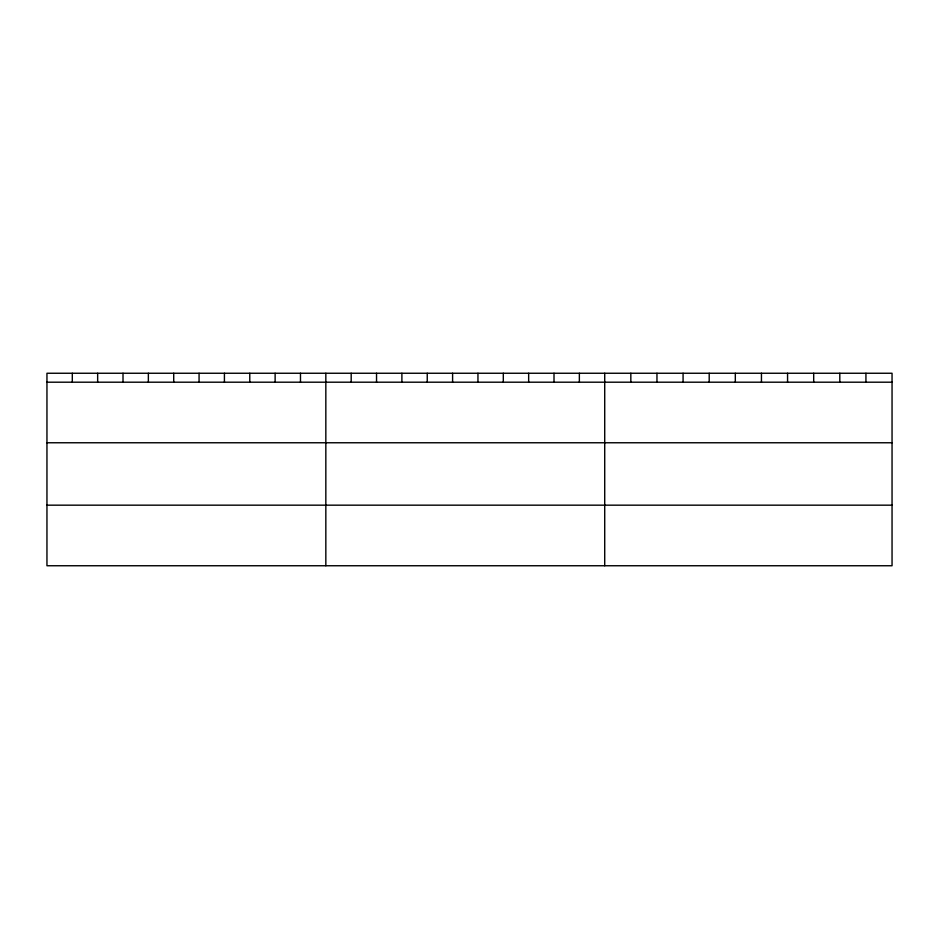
<?xml version="1.0" encoding="UTF-8"?>
<svg xmlns="http://www.w3.org/2000/svg" width="939" height="939" viewBox="0 0 939 939"><rect width="100%" height="100%" fill="white"/><g stroke="black" fill="none" stroke-linecap="round" stroke-linejoin="round"><path stroke-width="1.41" d="M892.05 442.762L892.05 373.252L46.95 373.252L46.95 565.748L892.05 565.748L892.05 442.762L46.95 442.762M46.95 382.196L892.05 382.196M46.95 505.17L892.05 505.17M865.934 373.252L865.934 382.196M839.806 373.252L839.806 382.196M813.69 373.252L813.69 382.196M787.563 373.252L787.563 382.196M761.447 373.252L761.447 382.196M735.319 373.252L735.319 382.196M709.203 373.252L709.203 382.196M683.076 373.252L683.076 382.196M656.96 373.252L656.96 382.196M630.832 373.252L630.832 382.196M604.716 373.252L604.716 565.748M579.363 373.252L579.363 382.196M554.01 373.252L554.01 382.196M528.657 373.252L528.657 382.196M503.304 373.252L503.304 382.196M477.951 373.252L477.951 382.196M452.598 373.252L452.598 382.196M427.245 373.252L427.245 382.196M401.892 373.252L401.892 382.196M376.539 373.252L376.539 382.196M351.186 373.252L351.186 382.196M325.833 373.252L325.833 565.748M300.48 373.252L300.48 382.196M275.127 373.252L275.127 382.196M249.774 373.252L249.774 382.196M224.421 373.252L224.421 382.196M199.068 373.252L199.068 382.196M173.715 373.252L173.715 382.196M148.362 373.252L148.362 382.196M123.009 373.252L123.009 382.196M97.656 373.252L97.656 382.196M72.303 373.252L72.303 382.196"/></g></svg>
